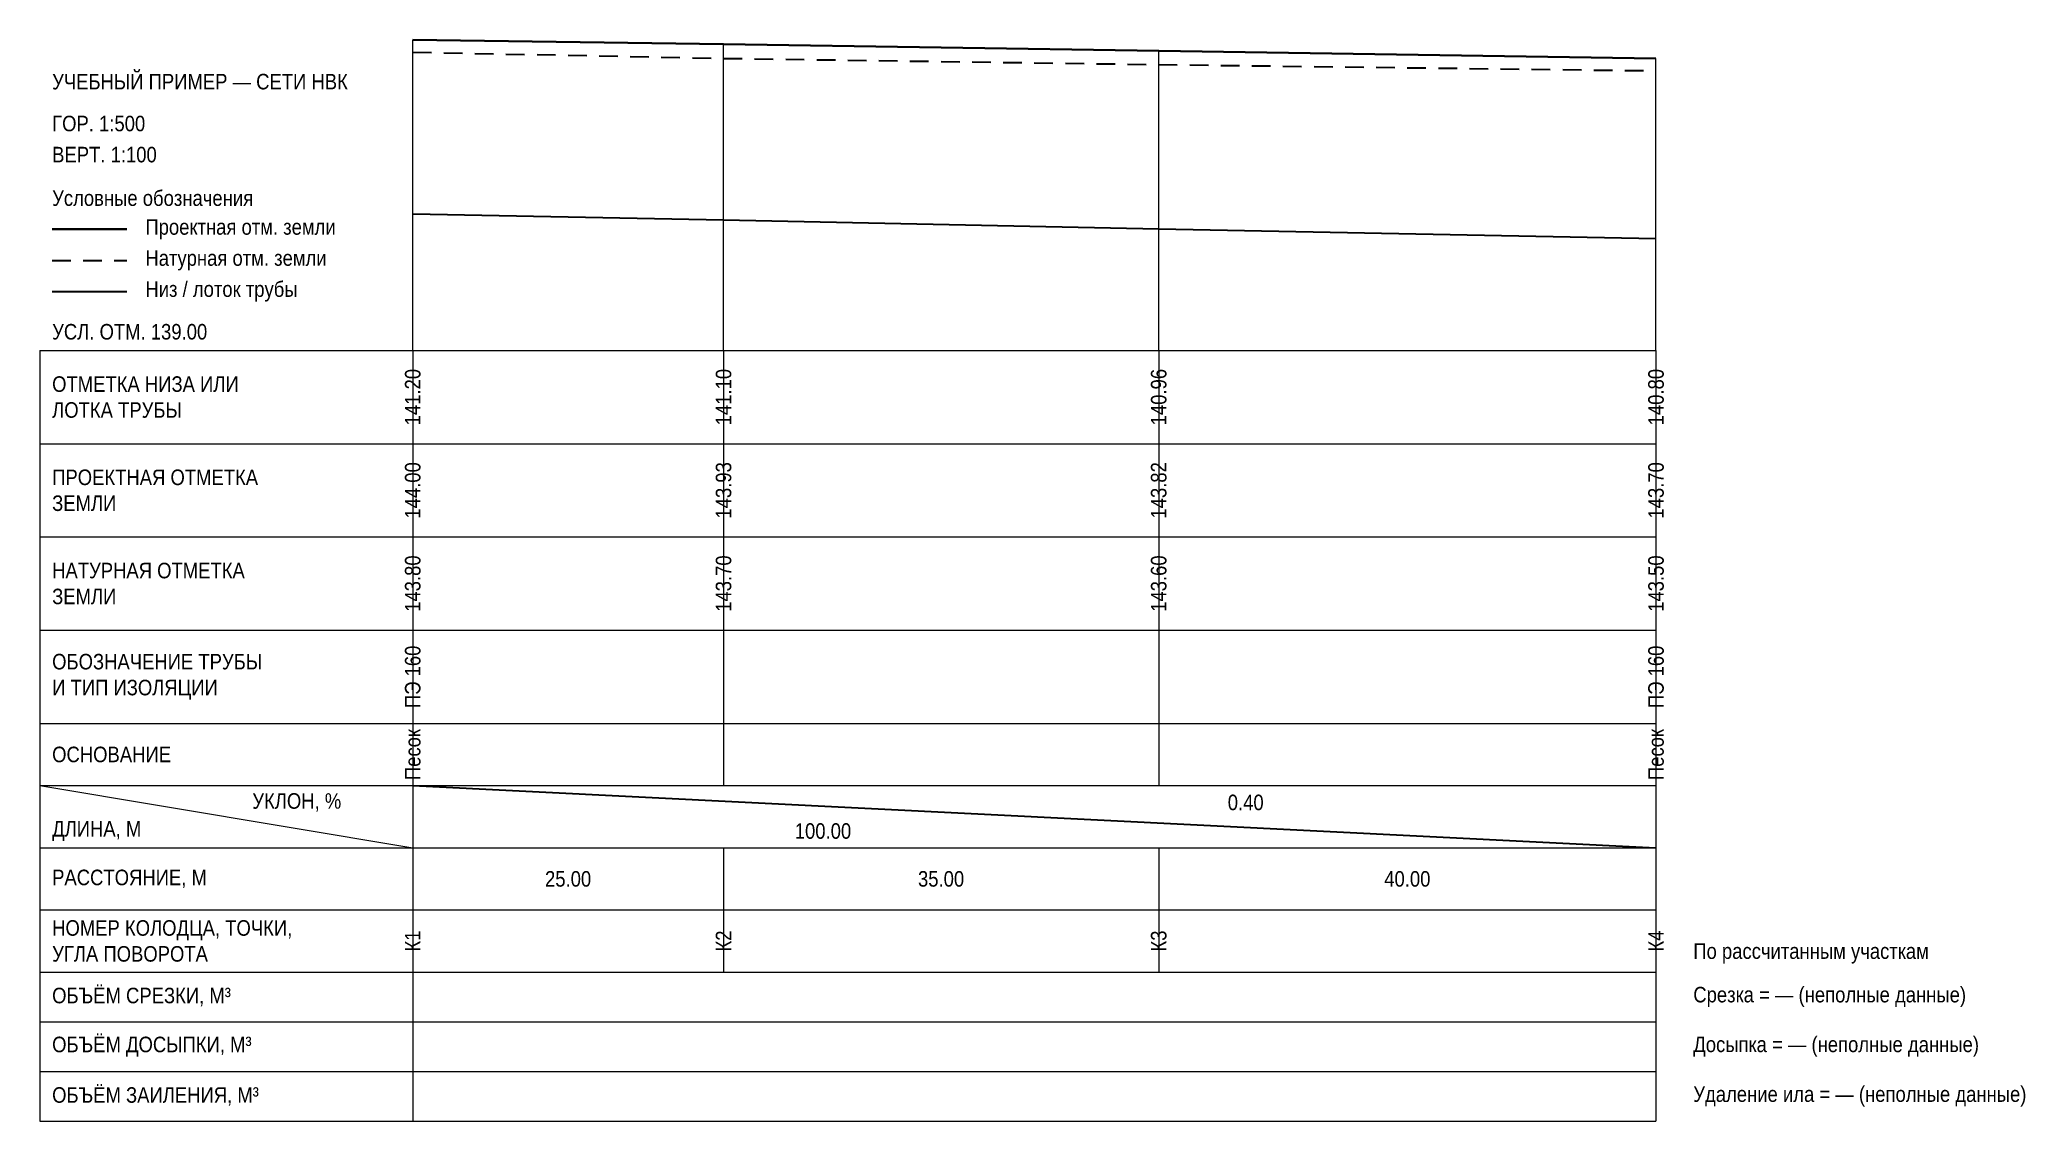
# Model space of a CAD drawing. Header units: metres. Extents: x -30 to 130, y -62 to 25.
import ezdxf
from ezdxf.enums import TextEntityAlignment as Align

# ---------------------------------------------------------------- set-up
doc = ezdxf.new("R2010")
doc.units = ezdxf.units.M
doc.linetypes.add('PROF_DASH', pattern=[2, 1.2, -0.8])
for name, color, linetype in [('PROF_GRID', 7, 'Continuous'), ('PROF_GROUND', 7, 'Continuous'), ('PROF_LEGEND', 7, 'Continuous'), ('PROF_ORD', 7, 'Continuous'), ('PROF_PIPE_INVERT', 7, 'Continuous'), ('PROF_PROJECT_GROUND', 7, 'Continuous'), ('PROF_SLOPE', 7, 'Continuous'), ('PROF_TEXT', 7, 'Continuous')]:
    doc.layers.add(name, color=color, linetype=linetype)
doc.styles.get("Standard").update_dxf_attribs({"font": 'Arial.ttf'})

msp = doc.modelspace()

# ---------------------------------------------------------------- linework, layer by layer
at = {"layer": 'PROF_GRID', "color": 8, "lineweight": 18}
for points in [[(-30, 0), (100, 0)], [(-30, 0), (-30, -62)], [(0, 0), (0, -7.5)], [(0, 0), (0, -62)], [(25, 0), (25, -7.5)], [(60, 0), (60, -7.5)], [(100, 0), (100, -7.5)], [(100, 0), (100, -62)], [(-30, -7.5), (100, -7.5)], [(0, -7.5), (0, -15)], [(25, -7.5), (25, -15)], [(60, -7.5), (60, -15)], [(100, -7.5), (100, -15)], [(-30, -15), (100, -15)], [(0, -15), (0, -22.5)], [(25, -15), (25, -22.5)], [(60, -15), (60, -22.5)], [(100, -15), (100, -22.5)], [(-30, -22.5), (100, -22.5)], [(0, -22.5), (0, -30)], [(25, -22.5), (25, -30)], [(60, -22.5), (60, -30)], [(100, -22.5), (100, -30)], [(-30, -30), (100, -30)], [(0, -30), (0, -35)], [(25, -30), (25, -35)], [(60, -30), (60, -35)], [(100, -30), (100, -35)], [(-30, -35), (100, -35)], [(-30, -35), (0, -40)], [(0, -35), (0, -40)], [(100, -35), (100, -40)], [(-30, -40), (100, -40)], [(0, -40), (0, -45)], [(25, -40), (25, -45)], [(60, -40), (60, -45)], [(100, -40), (100, -45)], [(-30, -45), (100, -45)], [(0, -45), (0, -50)], [(25, -45), (25, -50)], [(60, -45), (60, -50)], [(100, -45), (100, -50)], [(-30, -50), (100, -50)], [(-30, -54), (100, -54)], [(-30, -58), (100, -58)], [(-30, -62), (100, -62)]]:
    msp.add_lwpolyline(points, dxfattribs=at)
at = {"layer": 'PROF_GROUND', "color": 7, "linetype": 'PROF_DASH', "lineweight": 30, "ltscale": 1.25}
msp.add_lwpolyline([(0, 24), (25, 23.5), (60, 23), (100, 22.5)], dxfattribs=at)
at = {"layer": 'PROF_LEGEND', "color": 1, "lineweight": 40}
msp.add_lwpolyline([(-29, 9.75), (-23, 9.75)], dxfattribs=at)
at = {"layer": 'PROF_LEGEND', "color": 7, "linetype": 'PROF_DASH', "lineweight": 30, "ltscale": 1.25}
msp.add_lwpolyline([(-29, 7.25), (-23, 7.25)], dxfattribs=at)
at = {"layer": 'PROF_LEGEND', "color": 1, "lineweight": 30}
msp.add_lwpolyline([(-29, 4.75), (-23, 4.75)], dxfattribs=at)
at = {"layer": 'PROF_ORD', "color": 8, "lineweight": 18}
for points in [[(0, 0), (0, 25)], [(25, 0), (25, 24.63)], [(60, 0), (60, 24.1)], [(100, 0), (100, 23.5)]]:
    msp.add_lwpolyline(points, dxfattribs=at)
at = {"layer": 'PROF_PIPE_INVERT', "color": 1, "lineweight": 30}
msp.add_lwpolyline([(0, 11), (25, 10.5), (60, 9.8), (100, 9)], dxfattribs=at)
at = {"layer": 'PROF_PROJECT_GROUND', "color": 1, "lineweight": 40}
msp.add_lwpolyline([(0, 25), (25, 24.63), (60, 24.1), (100, 23.5)], dxfattribs=at)
at = {"layer": 'PROF_SLOPE', "color": 7, "lineweight": 30}
msp.add_lwpolyline([(0, -35), (100, -40)], dxfattribs=at)

# ---------------------------------------------------------------- texts
at = {"layer": 'PROF_TEXT', "color": 1, "lineweight": 18, "width": 0.85}
for s, p in [('141.20', (0, -3.75)), ('141.10', (25, -3.75)), ('140.96', (60, -3.75)), ('140.80', (100, -3.75)), ('144.00', (0, -11.25)), ('143.93', (25, -11.25)), ('143.82', (60, -11.25)), ('143.70', (100, -11.25))]:
    msp.add_text(s, height=1.25, rotation=90, dxfattribs=at).set_placement(p, align=Align.MIDDLE_CENTER)
at = {"layer": 'PROF_TEXT', "color": 7, "lineweight": 18, "width": 0.85}
for s, p in [('143.80', (0, -18.75)), ('143.70', (25, -18.75)), ('143.60', (60, -18.75)), ('143.50', (100, -18.75)), ('ПЭ 160', (0, -26.25)), ('ПЭ 160', (100, -26.25)), ('Песок', (0, -32.5)), ('Песок', (100, -32.5)), ('К1', (0, -47.5)), ('К2', (25, -47.5)), ('К3', (60, -47.5)), ('К4', (100, -47.5))]:
    msp.add_text(s, height=1.25, rotation=90, dxfattribs=at).set_placement(p, align=Align.MIDDLE_CENTER)
for s, p in [('0.40', (67, -36.35)), ('100.00', (33, -38.65)), ('25.00', (12.5, -42.5)), ('35.00', (42.5, -42.5)), ('40.00', (80, -42.5))]:
    msp.add_text(s, height=1.25, dxfattribs=at).set_placement(p, align=Align.MIDDLE_CENTER)
at = {"layer": 'PROF_TEXT', "color": 7, "lineweight": 18, "char_height": 1.25, "attachment_point": 4}
for s, insert, width in [('{\\W0.85;\\pxql;УЧЕБНЫЙ ПРИМЕР — СЕТИ НВК}', (-29, 21.62), 28), ('{\\W0.85;\\pxql;ГОР. 1:500}', (-29, 18.25), 28), ('{\\W0.85;\\pxql;ВЕРТ. 1:100}', (-29, 15.75), 28), ('{\\W0.85;\\pxql;Условные обозначения}', (-29, 12.25), 28), ('{\\W0.85;\\pxql;Проектная отм. земли}', (-21.5, 9.75), 20.5), ('{\\W0.85;\\pxql;Натурная отм. земли}', (-21.5, 7.25), 20.5), ('{\\W0.85;\\pxql;Низ / лоток трубы}', (-21.5, 4.75), 20.5), ('{\\W0.85;\\pxql;УСЛ. ОТМ. 139.00}', (-29, 1.5), 28), ('{\\W0.85;\\pxql;ОТМЕТКА НИЗА ИЛИ\\PЛОТКА ТРУБЫ}', (-29, -3.75), 28), ('{\\W0.85;\\pxql;ПРОЕКТНАЯ ОТМЕТКА\\PЗЕМЛИ}', (-29, -11.25), 28), ('{\\W0.85;\\pxql;НАТУРНАЯ ОТМЕТКА\\PЗЕМЛИ}', (-29, -18.75), 28), ('{\\W0.85;\\pxql;ОБОЗНАЧЕНИЕ ТРУБЫ\\PИ ТИП ИЗОЛЯЦИИ}', (-29, -26.25), 28), ('{\\W0.85;\\pxql;ОСНОВАНИЕ}', (-29, -32.5), 28), ('{\\W0.85;\\pxql;УКЛОН, %}', (-12.9, -36.35), 12), ('{\\W0.85;\\pxql;ДЛИНА, М}', (-29, -38.65), 9), ('{\\W0.85;\\pxql;РАССТОЯНИЕ, М}', (-29, -42.5), 28), ('{\\W0.85;\\pxql;НОМЕР КОЛОДЦА, ТОЧКИ,\\PУГЛА ПОВОРОТА}', (-29, -47.5), 28), ('{\\W0.85;\\pxql;По рассчитанным участкам}', (103, -48.5), 40), ('{\\W0.85;\\pxql;ОБЪЁМ СРЕЗКИ, М³}', (-29, -52), 28), ('{\\W0.85;\\pxql;Срезка = — (неполные данные)}', (103, -52), 40), ('{\\W0.85;\\pxql;ОБЪЁМ ДОСЫПКИ, М³}', (-29, -56), 28), ('{\\W0.85;\\pxql;Досыпка = — (неполные данные)}', (103, -56), 40), ('{\\W0.85;\\pxql;ОБЪЁМ ЗАИЛЕНИЯ, М³}', (-29, -60), 28), ('{\\W0.85;\\pxql;Удаление ила = — (неполные данные)}', (103, -60), 40)]:
    msp.add_mtext(s, dxfattribs=dict(at, insert=insert, width=width))

doc.saveas('drawing.dxf')
